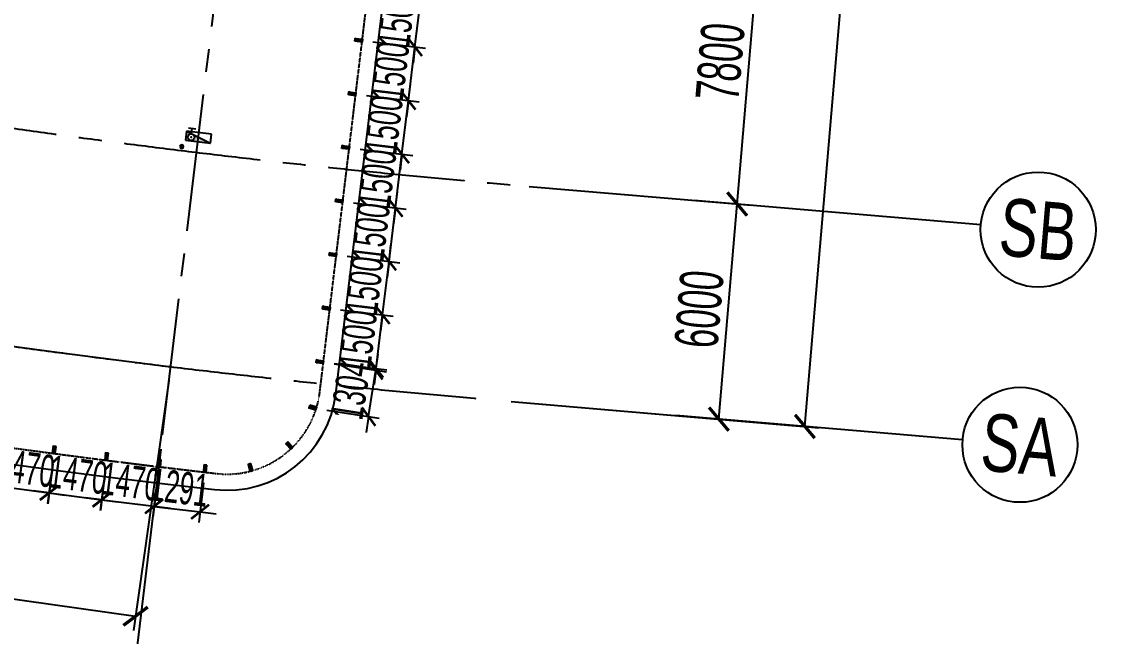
# Model space of a CAD drawing. Extents: x -668578 to 2331563, y -1202445 to 1620273.
# Drawn here: x 565493 to 595488, y 26652 to 43739 of the extents above; entities that cross this region are included whole.
import ezdxf
from ezdxf.enums import TextEntityAlignment as Align

# ---------------------------------------------------------------- set-up
doc = ezdxf.new("R2010")
doc.units = 0
doc.linetypes.add('CENTER2', pattern=[28.575, 19.05, -3.175, 3.175, -3.175])
doc.linetypes.add('DOT2', pattern=[0.125, 0, -0.125])
doc.layers.get('0').update_dxf_attribs({"color": 8})
doc.layers.get('Defpoints').update_dxf_attribs({"color": 8})
for name, color, linetype in [('#标注', 8, 'Continuous'), ('#轴线', 8, 'CENTER2'), ('A-AL', 8, 'Continuous'), ('A-FLOR-OTLN', 8, 'DOT2'), ('A-WIND-FRAM', 8, 'Continuous'), ('dim', 8, 'Continuous'), ('水-消防-消火栓', 8, 'Continuous'), ('水-消防-消火栓-标识', 8, 'Continuous')]:
    doc.layers.add(name, color=color, linetype=linetype)
doc.styles.add('JHZX', font='jrs.shx', dxfattribs={"width": 0.6, "bigfont": 'jhz.shx'})
doc.dimstyles.new('JZBZ-300', dxfattribs={"dimscale": 300, "dimtxt": 3, "dimasz": 1.5, "dimexe": 1, "dimexo": 1, "dimgap": 0.5, "dimtad": 1, "dimdec": 0, "dimdsep": 46, "dimtxsty": 'JHZX', "dimblk1": 'ARCHTICK', "dimblk2": 'ARCHTICK', "dimsah": 1, "dimcen": 0, "dimclrd": 1, "dimclre": 1, "dimclrt": 2, "dimazin": 2, "dimtfac": 1, "dimtdec": 0, "dimtix": 1, "dimtmove": 0, "dimatfit": 3, "dimfxl": 0, "dimtolj": 1, "dimlwd": -1, "dimlwe": -1, "dimarcsym": 0})
doc.dimstyles.new('JZBZ-400', dxfattribs={"dimscale": 400, "dimtxt": 3, "dimasz": 1.5, "dimexe": 1, "dimexo": 1, "dimgap": 0.5, "dimtad": 1, "dimdec": 0, "dimdsep": 46, "dimtxsty": 'JHZX', "dimblk1": 'ARCHTICK', "dimblk2": 'ARCHTICK', "dimsah": 1, "dimcen": 0, "dimclrd": 1, "dimclre": 1, "dimclrt": 2, "dimazin": 2, "dimtfac": 1, "dimtdec": 0, "dimtix": 1, "dimtmove": 0, "dimatfit": 3, "dimfxl": 0, "dimtolj": 1, "dimlwd": -1, "dimlwe": -1, "dimarcsym": 0})

# ---------------------------------------------------------------- blocks, each defined once
blk = doc.blocks.new('_ARCHTICK')
at = {"color": 0, "linetype": 'ByBlock', "const_width": 0.15}
blk.add_lwpolyline([(-0.5, -0.5), (0.5, 0.5)], dxfattribs=at)
blk = doc.blocks.new('*D2939')
at = {"layer": '#标注', "ltscale": 300, "transparency": 16777216}
for p, q in [((-1773, -1481), (-9342, -7863)), ((165914, -92056), (164727, -101884))]:
    blk.add_line(p, q, dxfattribs=at)
blk.add_arc((197092, 166179), 269610, 220.13382, 263.11563, dxfattribs=at)
at = {"layer": 'Defpoints', "color": 0, "ltscale": 300, "transparency": 16777216}
for p in [(197092, 166179), (-1467, -1224), (40380, -53208), (165962, -91659)]:
    blk.add_point(p, dxfattribs=at)
at = {"layer": '#标注', "ltscale": 300, "transparency": 16777216, "xscale": 600, "yscale": 600, "zscale": 600}
for p, rotation in [((-9036, -7605), 130.1338192809485), ((164775, -101487), 353.1156299250187)]:
    blk.add_blockref('_ARCHTICK', p, dxfattribs=dict(at, rotation=rotation))
at = {"layer": '#标注', "ltscale": 300, "transparency": 16777216, "insert": (69342, -70334), "char_height": 1200, "attachment_point": 5, "rotation": 331.6247, "style": 'JHZX'}
blk.add_mtext('\\A1;42.98°', dxfattribs=at)
blk = doc.blocks.new('*D2966')
at = {"layer": '#标注', "ltscale": 300, "transparency": 16777216}
for p, q in [((155745, -90624), (154553, -98028)), ((165914, -92056), (165015, -99502))]:
    blk.add_line(p, q, dxfattribs=at)
blk.add_arc((197092, 166179), 267210, 260.85343, 263.11563, dxfattribs=at)
at = {"layer": 'Defpoints', "color": 0, "ltscale": 300, "transparency": 16777216}
for p in [(197092, 166179), (155808, -90229), (165962, -91659), (158092, -98170)]:
    blk.add_point(p, dxfattribs=at)
at = {"layer": '#标注', "ltscale": 300, "transparency": 16777216, "xscale": 600, "yscale": 600, "zscale": 600}
for p, rotation in [((154616, -97633), 170.8534291851971), ((165063, -99104), 353.1156299250185)]:
    blk.add_blockref('_ARCHTICK', p, dxfattribs=dict(at, rotation=rotation))
at = {"layer": '#标注', "ltscale": 300, "transparency": 16777216, "insert": (159944, -97628), "char_height": 1200, "attachment_point": 5, "rotation": 351.9845, "style": 'JHZX'}
blk.add_mtext('\\A1;2.26°', dxfattribs=at)
blk = doc.blocks.new('*D2975')
at = {"layer": '#标注', "ltscale": 300, "transparency": 16777216}
for p, q in [((179960, -40061), (188529, -40789)), ((183823, -91423), (188130, -40755)), ((175652, -90728), (184221, -91457))]:
    blk.add_line(p, q, dxfattribs=at)
at = {"layer": 'Defpoints', "color": 0, "ltscale": 300, "transparency": 16777216}
for p in [(179561, -40027), (188130, -40755), (175254, -90694)]:
    blk.add_point(p, dxfattribs=at)
at = {"layer": '#标注', "ltscale": 300, "transparency": 16777216, "xscale": 600, "yscale": 600, "zscale": 600}
for p, rotation in [((188130, -40755), 85.14058418481615), ((183823, -91423), 265.1405841848161)]:
    blk.add_blockref('_ARCHTICK', p, dxfattribs=dict(at, rotation=rotation))
at = {"layer": '#标注', "ltscale": 300, "transparency": 16777216, "insert": (185179, -66021), "char_height": 1200, "attachment_point": 5, "rotation": 85.1406, "style": 'JHZX'}
blk.add_mtext('\\A1;50850', dxfattribs=at)
blk = doc.blocks.new('*D2951')
at = {"layer": '#标注', "ltscale": 300, "transparency": 16777216}
for p, q in [((176160, -84750), (182338, -85275)), ((181431, -91219), (181940, -85241)), ((175652, -90728), (181830, -91253))]:
    blk.add_line(p, q, dxfattribs=at)
at = {"layer": 'Defpoints', "color": 0, "ltscale": 300, "transparency": 16777216}
for p in [(175762, -84716), (181940, -85241), (175254, -90694)]:
    blk.add_point(p, dxfattribs=at)
at = {"layer": '#标注', "ltscale": 300, "transparency": 16777216, "xscale": 600, "yscale": 600, "zscale": 600}
for p, rotation in [((181940, -85241), 85.14058418481497), ((181431, -91219), 265.1405841848149)]:
    blk.add_blockref('_ARCHTICK', p, dxfattribs=dict(at, rotation=rotation))
at = {"layer": '#标注', "ltscale": 300, "transparency": 16777216, "insert": (180888, -88162), "char_height": 1200, "attachment_point": 5, "rotation": 85.1406, "style": 'JHZX'}
blk.add_mtext('\\A1;6000', dxfattribs=at)
blk = doc.blocks.new('*D2952')
at = {"layer": '#标注', "ltscale": 300, "transparency": 16777216}
for p, q in [((176821, -76978), (182999, -77503)), ((181940, -85241), (182600, -77469)), ((176160, -84750), (182338, -85275))]:
    blk.add_line(p, q, dxfattribs=at)
at = {"layer": 'Defpoints', "color": 0, "ltscale": 300, "transparency": 16777216}
for p in [(176423, -76944), (182600, -77469), (175762, -84716)]:
    blk.add_point(p, dxfattribs=at)
at = {"layer": '#标注', "ltscale": 300, "transparency": 16777216, "xscale": 600, "yscale": 600, "zscale": 600}
for p, rotation in [((182600, -77469), 85.14058418481686), ((181940, -85241), 265.1405841848168)]:
    blk.add_blockref('_ARCHTICK', p, dxfattribs=dict(at, rotation=rotation))
at = {"layer": '#标注', "ltscale": 300, "transparency": 16777216, "insert": (181473, -81287), "char_height": 1200, "attachment_point": 5, "rotation": 85.1406, "style": 'JHZX'}
blk.add_mtext('\\A1;7800', dxfattribs=at)
blk = doc.blocks.new('*U2976')
at = {"linetype": 'ByBlock'}
blk.add_line((20, 0), (0, 0), dxfattribs=at)
blk.add_circle((24, 0), 4, dxfattribs=at)
at = {"color": 253, "linetype": 'ByBlock', "style": 'JHZX', "width": 0.75}
blk.add_attdef('AXES', text='', height=4, dxfattribs=at).set_placement((24, 0), align=Align.MIDDLE_CENTER)
blk = doc.blocks.new('*D3016')
at = {"layer": '#标注', "transparency": 16777216}
for p, q in [((1554, -79823), (577, -86758)), ((11632, -81243), (10656, -88177)), ((633, -86362), (10712, -87781))]:
    blk.add_line(p, q, dxfattribs=at)
at = {"layer": 'Defpoints', "color": 0, "transparency": 16777216}
for p in [(1609, -79427), (11688, -80847), (10712, -87781)]:
    blk.add_point(p, dxfattribs=at)
at = {"layer": '#标注', "transparency": 16777216, "xscale": 600, "yscale": 600, "zscale": 600}
for p, rotation in [((633, -86362), 171.9845309758425), ((10712, -87781), 351.9845309758425)]:
    blk.add_blockref('_ARCHTICK', p, dxfattribs=dict(at, rotation=rotation))
at = {"layer": '#标注', "transparency": 16777216, "insert": (5784, -86279), "char_height": 1200, "attachment_point": 5, "rotation": 351.9845, "style": 'JHZX'}
blk.add_mtext('\\A1;10178', dxfattribs=at)
blk = doc.blocks.new('*D1904')
at = {"layer": '#标注', "color": 1, "ltscale": 300, "transparency": 16777216}
for p, q in [((564903, 31635), (564755, 30538)), ((566359, 31438), (566211, 30342)), ((564795, 30836), (564349, 30896)), ((564795, 30836), (566252, 30639)), ((566252, 30639), (566698, 30579))]:
    blk.add_line(p, q, dxfattribs=at)
at = {"layer": 'Defpoints', "color": 0, "ltscale": 300, "transparency": 16777216}
for p in [(564943, 31932), (566400, 31735), (566252, 30639)]:
    blk.add_point(p, dxfattribs=at)
at = {"layer": '#标注', "color": 1, "ltscale": 300, "transparency": 16777216, "xscale": 450, "yscale": 450, "zscale": 450}
for p, rotation in [((564795, 30836), 352.3103064801238), ((566252, 30639), 172.3103064801238)]:
    blk.add_blockref('_ARCHTICK', p, dxfattribs=dict(at, rotation=rotation))
at = {"layer": '#标注', "color": 2, "ltscale": 300, "transparency": 16777216, "insert": (565603, 31332), "char_height": 900, "attachment_point": 5, "rotation": 352.3103, "style": 'JHZX'}
blk.add_mtext('\\A1;1470', dxfattribs=at)
blk = doc.blocks.new('*D1905')
at = {"layer": '#标注', "color": 1, "ltscale": 300, "transparency": 16777216}
for p, q in [((566361, 31438), (566219, 30341)), ((567819, 31249), (567677, 30152)), ((566258, 30638), (565811, 30696)), ((566258, 30638), (567716, 30450)), ((567716, 30450), (568162, 30392))]:
    blk.add_line(p, q, dxfattribs=at)
at = {"layer": 'Defpoints', "color": 0, "ltscale": 300, "transparency": 16777216}
for p in [(566400, 31735), (567857, 31547), (567716, 30450)]:
    blk.add_point(p, dxfattribs=at)
at = {"layer": '#标注', "color": 1, "ltscale": 300, "transparency": 16777216, "xscale": 450, "yscale": 450, "zscale": 450}
for p, rotation in [((566258, 30638), 352.633502166556), ((567716, 30450), 172.633502166556)]:
    blk.add_blockref('_ARCHTICK', p, dxfattribs=dict(at, rotation=rotation))
at = {"layer": '#标注', "color": 2, "ltscale": 300, "transparency": 16777216, "insert": (567064, 31139), "char_height": 900, "attachment_point": 5, "rotation": 352.6335, "style": 'JHZX'}
blk.add_mtext('\\A1;1470', dxfattribs=at)
blk = doc.blocks.new('*D1906')
at = {"layer": '#标注', "color": 1, "ltscale": 300, "transparency": 16777216}
for p, q in [((567821, 31249), (567685, 30151)), ((569280, 31069), (569144, 29971)), ((567722, 30449), (567275, 30504)), ((567722, 30449), (569181, 30269)), ((569181, 30269), (569627, 30213))]:
    blk.add_line(p, q, dxfattribs=at)
at = {"layer": 'Defpoints', "color": 0, "ltscale": 300, "transparency": 16777216}
for p in [(567857, 31547), (569316, 31367), (569181, 30269)]:
    blk.add_point(p, dxfattribs=at)
at = {"layer": '#标注', "color": 1, "ltscale": 300, "transparency": 16777216, "xscale": 450, "yscale": 450, "zscale": 450}
for p, rotation in [((567722, 30449), 352.9566978529876), ((569181, 30269), 172.9566978529876)]:
    blk.add_blockref('_ARCHTICK', p, dxfattribs=dict(at, rotation=rotation))
at = {"layer": '#标注', "color": 2, "ltscale": 300, "transparency": 16777216, "insert": (568525, 30954), "char_height": 900, "attachment_point": 5, "rotation": 352.9567, "style": 'JHZX'}
blk.add_mtext('\\A1;1470', dxfattribs=at)
blk = doc.blocks.new('*D1907')
at = {"layer": '#标注', "color": 1, "ltscale": 300, "transparency": 16777216}
for p, q in [((569269, 31070), (569138, 29969)), ((570550, 30919), (570420, 29818)), ((569174, 30267), (568727, 30320)), ((569174, 30267), (570456, 30116)), ((570456, 30116), (570902, 30063))]:
    blk.add_line(p, q, dxfattribs=at)
at = {"layer": 'Defpoints', "color": 0, "ltscale": 300, "transparency": 16777216}
for p in [(569304, 31368), (570586, 31217), (570456, 30116)]:
    blk.add_point(p, dxfattribs=at)
at = {"layer": '#标注', "color": 1, "ltscale": 300, "transparency": 16777216, "xscale": 450, "yscale": 450, "zscale": 450}
for p, rotation in [((569174, 30267), 353.2575452858475), ((570456, 30116), 173.2575452858474)]:
    blk.add_blockref('_ARCHTICK', p, dxfattribs=dict(at, rotation=rotation))
at = {"layer": '#标注', "color": 2, "ltscale": 300, "transparency": 16777216, "insert": (569885, 30787), "char_height": 900, "attachment_point": 5, "rotation": 353.2575, "style": 'JHZX'}
blk.add_mtext('\\A1;1291', dxfattribs=at)
blk = doc.blocks.new('*D1911')
at = {"layer": '#标注', "color": 1, "ltscale": 300, "transparency": 16777216}
for p, q in [((574182, 34228), (575637, 34002)), ((575341, 34048), (575410, 34493)), ((575142, 32760), (575341, 34048)), ((573982, 32939), (575438, 32714)), ((575142, 32760), (575073, 32315))]:
    blk.add_line(p, q, dxfattribs=at)
at = {"layer": 'Defpoints', "color": 0, "ltscale": 300, "transparency": 16777216}
for p in [(573885, 34274), (575341, 34048), (573686, 32985)]:
    blk.add_point(p, dxfattribs=at)
at = {"layer": '#标注', "color": 1, "ltscale": 300, "transparency": 16777216, "xscale": 450, "yscale": 450, "zscale": 450}
for p, rotation in [((575341, 34048), 261.1986812254199), ((575142, 32760), 81.19868122541988)]:
    blk.add_blockref('_ARCHTICK', p, dxfattribs=dict(at, rotation=rotation))
at = {"layer": '#标注', "color": 2, "ltscale": 300, "transparency": 16777216, "insert": (574648, 33496), "char_height": 900, "attachment_point": 5, "rotation": 81.1987, "style": 'JHZX'}
blk.add_mtext('\\A1;1304', dxfattribs=at)
blk = doc.blocks.new('*D1912')
at = {"layer": '#标注', "color": 1, "ltscale": 300, "transparency": 16777216}
for p, q in [((575530, 35586), (575584, 36033)), ((574363, 35727), (575828, 35550)), ((575350, 34097), (575530, 35586)), ((574183, 34238), (575648, 34061)), ((575350, 34097), (575296, 33650))]:
    blk.add_line(p, q, dxfattribs=at)
at = {"layer": 'Defpoints', "color": 0, "ltscale": 300, "transparency": 16777216}
for p in [(574065, 35763), (575530, 35586), (573885, 34274)]:
    blk.add_point(p, dxfattribs=at)
at = {"layer": '#标注', "color": 1, "ltscale": 300, "transparency": 16777216, "xscale": 450, "yscale": 450, "zscale": 450}
for p, rotation in [((575530, 35586), 263.1156299249039), ((575350, 34097), 83.1156299249039)]:
    blk.add_blockref('_ARCHTICK', p, dxfattribs=dict(at, rotation=rotation))
at = {"layer": '#标注', "color": 2, "ltscale": 300, "transparency": 16777216, "insert": (574845, 34913), "char_height": 900, "attachment_point": 5, "rotation": 83.1156, "style": 'JHZX'}
blk.add_mtext('\\A1;1500', dxfattribs=at)
blk = doc.blocks.new('*D1913')
at = {"layer": '#标注', "color": 1, "ltscale": 300, "transparency": 16777216}
for p, q in [((575710, 37075), (575764, 37522)), ((574543, 37216), (576008, 37039)), ((575530, 35586), (575710, 37075)), ((574363, 35727), (575828, 35550)), ((575530, 35586), (575476, 35139))]:
    blk.add_line(p, q, dxfattribs=at)
at = {"layer": 'Defpoints', "color": 0, "ltscale": 300, "transparency": 16777216}
for p in [(574245, 37252), (575710, 37075), (574065, 35763)]:
    blk.add_point(p, dxfattribs=at)
at = {"layer": '#标注', "color": 1, "ltscale": 300, "transparency": 16777216, "xscale": 450, "yscale": 450, "zscale": 450}
for p, rotation in [((575710, 37075), 263.1156299249039), ((575530, 35586), 83.1156299249039)]:
    blk.add_blockref('_ARCHTICK', p, dxfattribs=dict(at, rotation=rotation))
at = {"layer": '#标注', "color": 2, "ltscale": 300, "transparency": 16777216, "insert": (575025, 36402), "char_height": 900, "attachment_point": 5, "rotation": 83.1156, "style": 'JHZX'}
blk.add_mtext('\\A1;1500', dxfattribs=at)
blk = doc.blocks.new('*D1914')
at = {"layer": '#标注', "color": 1, "ltscale": 300, "transparency": 16777216}
for p, q in [((575890, 38564), (575944, 39011)), ((574723, 38705), (576188, 38528)), ((575710, 37075), (575890, 38564)), ((574543, 37216), (576008, 37039)), ((575710, 37075), (575656, 36628))]:
    blk.add_line(p, q, dxfattribs=at)
at = {"layer": 'Defpoints', "color": 0, "ltscale": 300, "transparency": 16777216}
for p in [(574425, 38741), (575890, 38564), (574245, 37252)]:
    blk.add_point(p, dxfattribs=at)
at = {"layer": '#标注', "color": 1, "ltscale": 300, "transparency": 16777216, "xscale": 450, "yscale": 450, "zscale": 450}
for p, rotation in [((575890, 38564), 263.1156299249039), ((575710, 37075), 83.1156299249039)]:
    blk.add_blockref('_ARCHTICK', p, dxfattribs=dict(at, rotation=rotation))
at = {"layer": '#标注', "color": 2, "ltscale": 300, "transparency": 16777216, "insert": (575204, 37891), "char_height": 900, "attachment_point": 5, "rotation": 83.1156, "style": 'JHZX'}
blk.add_mtext('\\A1;1500', dxfattribs=at)
blk = doc.blocks.new('*D1915')
at = {"layer": '#标注', "color": 1, "ltscale": 300, "transparency": 16777216}
for p, q in [((576070, 40053), (576124, 40500)), ((574903, 40194), (576368, 40017)), ((575890, 38564), (576070, 40053)), ((574723, 38705), (576188, 38528)), ((575890, 38564), (575836, 38117))]:
    blk.add_line(p, q, dxfattribs=at)
at = {"layer": 'Defpoints', "color": 0, "ltscale": 300, "transparency": 16777216}
for p in [(574605, 40230), (576070, 40053), (574425, 38741)]:
    blk.add_point(p, dxfattribs=at)
at = {"layer": '#标注', "color": 1, "ltscale": 300, "transparency": 16777216, "xscale": 450, "yscale": 450, "zscale": 450}
for p, rotation in [((576070, 40053), 263.1156299249039), ((575890, 38564), 83.1156299249039)]:
    blk.add_blockref('_ARCHTICK', p, dxfattribs=dict(at, rotation=rotation))
at = {"layer": '#标注', "color": 2, "ltscale": 300, "transparency": 16777216, "insert": (575384, 39381), "char_height": 900, "attachment_point": 5, "rotation": 83.1156, "style": 'JHZX'}
blk.add_mtext('\\A1;1500', dxfattribs=at)
blk = doc.blocks.new('*D1916')
at = {"layer": '#标注', "color": 1, "ltscale": 300, "transparency": 16777216}
for p, q in [((576250, 41542), (576304, 41989)), ((575083, 41683), (576548, 41507)), ((576070, 40053), (576250, 41542)), ((574903, 40194), (576368, 40017)), ((576070, 40053), (576016, 39607))]:
    blk.add_line(p, q, dxfattribs=at)
at = {"layer": 'Defpoints', "color": 0, "ltscale": 300, "transparency": 16777216}
for p in [(574785, 41719), (576250, 41542), (574605, 40230)]:
    blk.add_point(p, dxfattribs=at)
at = {"layer": '#标注', "color": 1, "ltscale": 300, "transparency": 16777216, "xscale": 450, "yscale": 450, "zscale": 450}
for p, rotation in [((576250, 41542), 263.1156299249039), ((576070, 40053), 83.1156299249039)]:
    blk.add_blockref('_ARCHTICK', p, dxfattribs=dict(at, rotation=rotation))
at = {"layer": '#标注', "color": 2, "ltscale": 300, "transparency": 16777216, "insert": (575564, 40870), "char_height": 900, "attachment_point": 5, "rotation": 83.1156, "style": 'JHZX'}
blk.add_mtext('\\A1;1500', dxfattribs=at)
blk = doc.blocks.new('*D1917')
at = {"layer": '#标注', "color": 1, "ltscale": 300, "transparency": 16777216}
for p, q in [((576430, 43032), (576484, 43478)), ((575262, 43173), (576728, 42996)), ((576250, 41542), (576430, 43032)), ((575083, 41683), (576548, 41507)), ((576250, 41542), (576196, 41096))]:
    blk.add_line(p, q, dxfattribs=at)
at = {"layer": 'Defpoints', "color": 0, "ltscale": 300, "transparency": 16777216}
for p in [(574965, 43209), (576430, 43032), (574785, 41719)]:
    blk.add_point(p, dxfattribs=at)
at = {"layer": '#标注', "color": 1, "ltscale": 300, "transparency": 16777216, "xscale": 450, "yscale": 450, "zscale": 450}
for p, rotation in [((576430, 43032), 263.1156299249039), ((576250, 41542), 83.1156299249039)]:
    blk.add_blockref('_ARCHTICK', p, dxfattribs=dict(at, rotation=rotation))
at = {"layer": '#标注', "color": 2, "ltscale": 300, "transparency": 16777216, "insert": (575744, 42359), "char_height": 900, "attachment_point": 5, "rotation": 83.1156, "style": 'JHZX'}
blk.add_mtext('\\A1;1500', dxfattribs=at)
blk = doc.blocks.new('*D1918')
at = {"layer": '#标注', "color": 1, "ltscale": 300, "transparency": 16777216}
for p, q in [((576610, 44521), (576664, 44968)), ((575442, 44662), (576908, 44485)), ((576430, 43032), (576610, 44521)), ((575263, 43173), (576728, 42996)), ((576430, 43032), (576376, 42585))]:
    blk.add_line(p, q, dxfattribs=at)
at = {"layer": 'Defpoints', "color": 0, "ltscale": 300, "transparency": 16777216}
for p in [(575145, 44698), (576610, 44521), (574965, 43209)]:
    blk.add_point(p, dxfattribs=at)
at = {"layer": '#标注', "color": 1, "ltscale": 300, "transparency": 16777216, "xscale": 450, "yscale": 450, "zscale": 450}
for p, rotation in [((576610, 44521), 263.1156299249039), ((576430, 43032), 83.1156299249039)]:
    blk.add_blockref('_ARCHTICK', p, dxfattribs=dict(at, rotation=rotation))
at = {"layer": '#标注', "color": 2, "ltscale": 300, "transparency": 16777216, "insert": (575924, 43848), "char_height": 900, "attachment_point": 5, "rotation": 83.1156, "style": 'JHZX'}
blk.add_mtext('\\A1;1500', dxfattribs=at)
blk = doc.blocks.new('幕墙分隔')
for p, q in [((-40, -100), (40, 100)), ((0, 100), (0, -100))]:
    blk.add_line(p, q)
blk.add_lwpolyline([(-40, 100), (40, 100), (40, -100), (-40, -100)], close=True)
blk = doc.blocks.new('消火栓箱-111')
blk.add_hatch(color=256).paths.add_polyline_path([(-200, -54), (-200, -60, -0.414214), (-110, -150, -1), (-290, -150, -0.414214), (-200, -60), (-200, -54), (-350, 0), (-350, -250), (350, -250)])
for p, q in [((350, 0), (-350, 0)), ((-350, 0), (350, -250)), ((-350, 0), (-350, -250)), ((-300, 100), (-100, 100)), ((-200, -60), (-200, 100)), ((350, -250), (350, 0)), ((-350, -250), (350, -250))]:
    blk.add_line(p, q)
blk.add_circle((-200, -150), 90)
blk.add_point((-200, -150))
at = {"layer": '水-消防-消火栓'}
blk.add_arc((-350, 0), 700, 359.9687, 0, dxfattribs=at)
blk = doc.blocks.new('立管-R75-1')
at = {"linetype": 'Continuous'}
blk.add_circle((0, 0), 75, dxfattribs=at)
blk.add_point((0, 0), dxfattribs=at)
blk = doc.blocks.new('A$C9fbb2d7a')
at = {"layer": 'A-AL'}
blk.add_lwpolyline([(-143011, -4763, 0.37323), (-142744, -8750, 0.170493), (12906, -84262, 0.412397), (16280, -81597), (25756, -3110)], format="xyb", dxfattribs=at)
at = {"layer": 'A-FLOR-OTLN'}
blk.add_line((15834, -81544), (25311, -3056), dxfattribs=at)
for centre, radius, start, end in [((42590, 175095), 260600, 224.76926, 263.47095), ((13253, -81232), 2600, 263.471, 353.1156)]:
    blk.add_arc(centre, radius, start, end, dxfattribs=at)
at = {"layer": 'A-WIND-FRAM'}
for p in [(15734, -82009), (15054, -83107), (13929, -83743)]:
    blk.add_point(p, dxfattribs=at)
for p, rotation in [((16913, -71774), 83.11562992480388), ((16733, -73263), 83.11562992480388), ((16554, -74752), 83.11562992480388), ((16374, -76241), 83.11562992480388), ((16194, -77731), 83.11562992480388), ((16014, -79220), 83.11562992480388), ((15834, -80709), 83.11562992480388), ((11364, -83527), 353.0555763442551)]:
    blk.add_blockref('幕墙分隔', p, dxfattribs=dict(at, rotation=rotation))
for p, xscale, rotation in [((15639, -81979), -0.9999999999999999, 72.60730830098537), ((8449, -83158), -0.9999999999999999, 352.4693129875666), ((14985, -83035), -0.9999999999999998, 43.83762156150679), ((9906, -83347), -1, 352.7924844331364), ((12645, -83679), -1, 353.5274027939874), ((13903, -83646), -1, 15.07031322893887)]:
    blk.add_blockref('幕墙分隔', p, dxfattribs=dict(at, xscale=xscale, rotation=rotation))
at = {"layer": '水-消防-消火栓', "rotation": 353.1156299243964}
blk.add_blockref('消火栓箱-111', (12473, -74344), dxfattribs=at)
at = {"layer": '水-消防-消火栓-标识', "xscale": -0.6666666665114439, "yscale": 0.6666666665114437, "zscale": 0.6666666665114466, "rotation": 265.4243834619867}
blk.add_blockref('立管-R75-1', (11995, -74730), dxfattribs=at)
blk = doc.blocks.new('A$Caccc0cd0')
at = {"layer": '#标注'}
dim = blk.add_aligned_dim(p1=(1609.5, -79427.3), p2=(11688.1, -80846.5), distance=-7002.8, dimstyle='JZBZ-400', override={"dimclrd": 256, "dimclre": 256, "dimclrt": 256}, dxfattribs=at)
dim.commit()
dim.dimension.update_dxf_attribs({"geometry": '*D3016', "text_midpoint": (5783.9, -86279.1)})
blk = doc.blocks.new('DSGDFG')
at = {"layer": '#标注', "ltscale": 300}
blk.add_arc((197092.2, 166179.2), 257800, 220.136073, 263.11563, dxfattribs=at)
at = {"layer": '#轴线', "ltscale": 200}
blk.add_line((165961.8, -91657.8), (174377.5, -21954.5), dxfattribs=at)
for radius in [251800, 257800]:
    blk.add_arc((197092.2, 166179.2), radius, 218.438892, 265.140584, dxfattribs=at)
at = {"layer": '#标注', "ltscale": 300}
blk.add_blockref('A$Caccc0cd0', (154502.6, -8915.6), dxfattribs=at)
at = {"layer": '#标注', "xscale": 400, "yscale": 400, "rotation": 355.140584184863}
for p, values in [((180743.9, -85139.3), {'AXES': 'SB'}), ((180235.6, -91117.7), {'AXES': 'SA'})]:
    blk.add_blockref('*U2976', p, dxfattribs=at).add_auto_attribs(values)
at = {"layer": '#标注', "ltscale": 300}
for base, p1, picture, middle in [((40379.7, -53208.3), (-1467, -1223.5), '*D2939', (69341.6, -70334.5)), ((158091.9, -98169.6), (155808.5, -90228.8), '*D2966', (159943.8, -97628.3))]:
    dim = blk.add_angular_dim_3p(base=base, center=(197092.1, 166179.2), p1=p1, p2=(165961.7, -91658.5), dimstyle='JZBZ-400', override={"dimclrd": 256, "dimclre": 256, "dimclrt": 256}, dxfattribs=at)
    dim.commit()
    dim.dimension.update_dxf_attribs({"geometry": picture, "text_midpoint": middle})
for p1, p2, distance, picture, middle in [((175253.6, -90694.2), (179561.2, -40026.9), -8600, '*D2975', (185179.4, -66021.3)), ((175761.9, -84715.7), (176422.6, -76943.8), -6200, '*D2952', (181472.8, -81287.2)), ((175253.6, -90694.2), (175761.9, -84715.7), -6200, '*D2951', (180888.3, -88162.4))]:
    dim = blk.add_aligned_dim(p1=p1, p2=p2, distance=distance, dimstyle='JZBZ-400', override={"dimclrd": 256, "dimclre": 256, "dimclrt": 256}, dxfattribs=at)
    dim.commit()
    dim.dimension.update_dxf_attribs({"geometry": picture, "text_midpoint": middle})
blk = doc.blocks.new('HFJHG')
at = {"layer": '#标注', "ltscale": 300}
for p1, p2, distance, picture, middle in [((574964.8, 43208.5), (575144.6, 44697.7), -1475.8, '*D1918', (575924.1, 43848.2)), ((574784.8, 41719.4), (574964.6, 43208.6), -1475.8, '*D1917', (575744.2, 42359)), ((574604.9, 40230.2), (574784.7, 41719.4), -1475.8, '*D1916', (575564.3, 40869.8)), ((574425, 38741), (574604.8, 40230.2), -1475.8, '*D1915', (575384.4, 39380.7)), ((574245.1, 37251.9), (574424.9, 38741.1), -1475.8, '*D1914', (575204.5, 37891.5)), ((574065.2, 35762.7), (574245, 37251.9), -1475.8, '*D1913', (575024.5, 36402.3)), ((573885.2, 34273.5), (574065, 35762.7), -1475.8, '*D1912', (574844.6, 34913.1)), ((573685.8, 32985.3), (573885.2, 34273.5), -1473.1, '*D1911', (574648.3, 33495.8)), ((564942.8, 31932), (566399.6, 31735.3), -1106.3, '*D1904', (565603.5, 31331.9)), ((566399.6, 31735.3), (567857.5, 31546.8), -1106.3, '*D1905', (567063.6, 31138.9)), ((567857.5, 31546.8), (569316.4, 31366.6), -1106.3, '*D1906', (568524.8, 30954.2)), ((569303.8, 31368.1), (570585.7, 31216.6), -1108.7, '*D1907', (569885, 30787.1))]:
    dim = blk.add_aligned_dim(p1=p1, p2=p2, distance=distance, dimstyle='JZBZ-300', dxfattribs=at)
    dim.commit()
    dim.dimension.update_dxf_attribs({"geometry": picture, "text_midpoint": middle})

msp = doc.modelspace()

# ---------------------------------------------------------------- block references
at = {"layer": '#标注'}
for name, p in [('DSGDFG', (403448.9, 123910)), ('HFJHG', (0, 0))]:
    msp.add_blockref(name, p, dxfattribs=at)
at = {"layer": 'dim', "ltscale": 300}
msp.add_blockref('A$C9fbb2d7a', (557951.5, 114994.4), dxfattribs=at)

doc.saveas('drawing.dxf')
